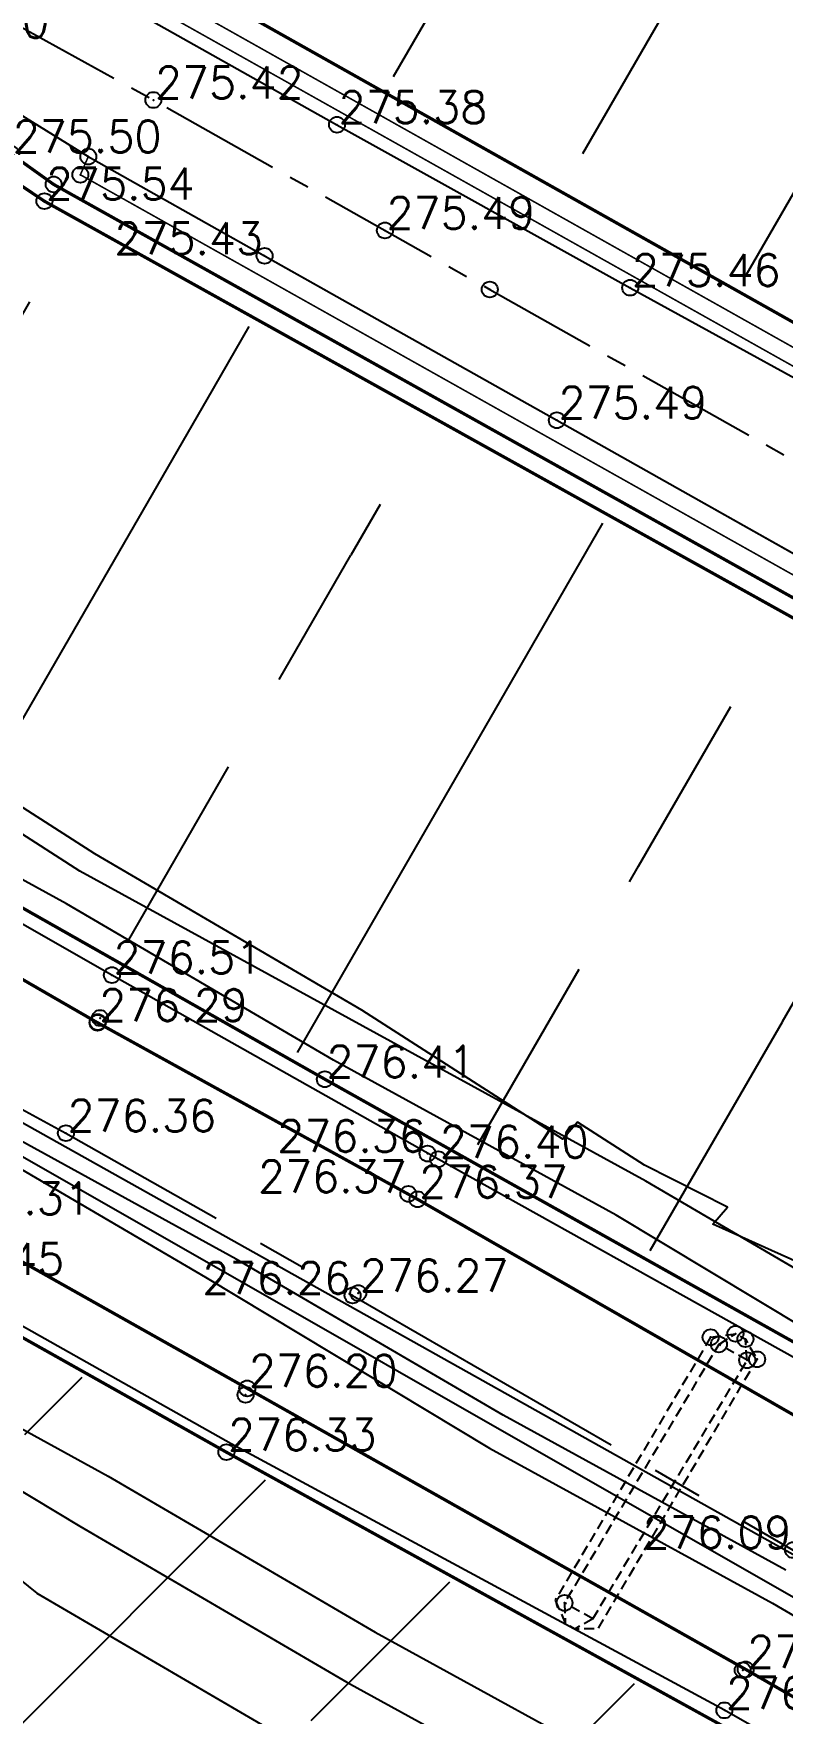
# Model space of a CAD drawing. Header units: millimetres. Extents: x 524954 to 526204, y 9523489 to 9524010.
# Drawn here: x 525327.3 to 525350.8, y 9523687.6 to 9523740.3 of the extents above; entities that cross this region are included whole.
import ezdxf
from ezdxf.enums import TextEntityAlignment as Align

# ---------------------------------------------------------------- set-up
doc = ezdxf.new("R2010")
doc.units = ezdxf.units.MM
doc.header["$PDMODE"] = 32
doc.header["$PDSIZE"] = 0.5
for name, pattern in [('ACAD_ISO12W100', [21, 12, -3, 0, -3, 0, -3]), ('AXES2', [28.575, 19.05, -3.175, 3.175, -3.175]), ('CACHEX2', [19.05, 12.7, -6.35])]:
    doc.linetypes.add(name, pattern=pattern)
for name, color, linetype in [('Axe_Route_Existante', 1, 'AXES2'), ('Bord Fleuve', 4, 'ACAD_ISO12W100'), ('Bord_Route_Existante', 6, 'Continuous'), ('PLUME_1', 7, 'Continuous'), ('PLUME_3', 4, 'Continuous'), ('PLUME_4', 3, 'Continuous'), ('PLUME_5', 6, 'Continuous'), ('PLUME_6', 2, 'Continuous'), ('PONT', 7, 'Continuous'), ('TopoAlt', 3, 'Continuous'), ('TOPOJIS', 7, 'Continuous')]:
    doc.layers.add(name, color=color, linetype=linetype)
doc.layers.add('Bord_Route_Existante_POLY3D', color=6, linetype='Continuous', plot=False)
doc.layers.add('Trottoir', color=7, linetype='Continuous', true_color=0xff6666)
doc.styles.add('Simplex 1.0', font='Simplex.shx', dxfattribs={"width": 0.99, "height": 1})
doc.styles.get("Standard").update_dxf_attribs({"font": 'arial.ttf'})
doc.dimstyles.new('ISO-25', dxfattribs={"dimtxt": 2.5, "dimasz": 2.5, "dimexe": 1.25, "dimexo": 0.625, "dimtad": 1, "dimtxsty": 'Standard', "dimcen": 2.5, "dimadec": 0, "dimazin": 0, "dimtfac": 1, "dimtmove": 0, "dimatfit": 3, "dimfxl": 1, "dimarcsym": 0})

# ---------------------------------------------------------------- blocks, each defined once
blk = doc.blocks.new('TCPOINT M')
at = {"color": 0}
blk.add_point((0, 0), dxfattribs=at)
at = {"layer": 'TopoAlt', "style": 'Simplex 1.0', "width": 0.99}
blk.add_attdef('ALT', (0.15, 0.15), '', height=1, dxfattribs=at)
blk = doc.blocks.new('*D29')
at = {"color": 0, "lineweight": -2, "transparency": 16777216}
for p, q in [((525274.397, 9523734.835), (525248.537, 9523688.664)), ((525251.329, 9523688.533), (525351.663, 9523632.337)), ((525379.094, 9523676.196), (525353.234, 9523630.025))]:
    blk.add_line(p, q, dxfattribs=at)
at = {"color": 0, "transparency": 16777216}
for points in [[(525251.533, 9523688.897), (525251.125, 9523688.17), (525249.148, 9523689.755)], [(525351.867, 9523632.701), (525351.46, 9523631.974), (525353.845, 9523631.115)]]:
    blk.add_solid(points, dxfattribs=at)
at = {"layer": 'Defpoints', "color": 0, "transparency": 16777216}
for p in [(525274.702, 9523735.381), (525379.399, 9523676.741), (525353.845, 9523631.115)]:
    blk.add_point(p, dxfattribs=at)
at = {"color": 0, "transparency": 16777216, "insert": (525302.425, 9523662.094), "char_height": 2.5, "attachment_point": 5, "rotation": 330.7474}
blk.add_mtext('120', dxfattribs=at)

msp = doc.modelspace()

# ---------------------------------------------------------------- hatches: boundary and pattern name
at = {"layer": 'Bord Fleuve', "ltscale": 0.5}
h = msp.add_hatch(dxfattribs=at)
h.set_pattern_fill('ANSI33', color=135, scale=2, angle=15, style=0)
edge = h.paths.add_edge_path()
edge.add_line((525439.351, 9523820.38), (525429.428, 9523796.02))
edge.add_line((525429.428, 9523796.02), (525428.884, 9523788.101))
edge.add_line((525428.884, 9523788.101), (525428.353, 9523783.613))
edge.add_line((525428.353, 9523783.613), (525432.345, 9523771.044))
edge.add_line((525432.345, 9523771.044), (525425.155, 9523761.396))
edge.add_line((525425.155, 9523761.396), (525425.603, 9523757.857))
edge.add_line((525425.603, 9523757.857), (525425.392, 9523752.767))
edge.add_line((525425.392, 9523752.767), (525425.531, 9523737.269))
edge.add_line((525425.531, 9523737.269), (525420.173, 9523734.242))
edge.add_line((525420.173, 9523734.242), (525409.231, 9523730.837))
edge.add_line((525409.231, 9523730.837), (525403.15, 9523725.262))
edge.add_line((525403.15, 9523725.262), (525399.312, 9523719.279))
edge.add_line((525399.312, 9523719.279), (525398.471, 9523717.204))
edge.add_line((525398.471, 9523717.204), (525387.323, 9523716.767))
edge.add_line((525387.323, 9523716.767), (525379.743, 9523715.417))
edge.add_line((525439.351, 9523820.38), (525412.029, 9523831.392))
edge.add_line((525412.029, 9523831.392), (525397.674, 9523844.829))
edge.add_line((525397.674, 9523844.829), (525370.042, 9523852.892))
edge.add_line((525370.042, 9523852.892), (525354.138, 9523871.224))
edge.add_line((525335.046, 9523740.934), (525335.464, 9523745.788))
edge.add_line((525335.464, 9523745.788), (525334.824, 9523749.483))
edge.add_line((525334.824, 9523749.483), (525332.978, 9523755.879))
edge.add_line((525332.978, 9523755.879), (525332.09, 9523761.937))
edge.add_line((525332.09, 9523761.937), (525333.482, 9523768.659))
edge.add_line((525333.482, 9523768.659), (525335.755, 9523783.426))
edge.add_line((525335.755, 9523783.426), (525345.567, 9523814.167))
edge.add_line((525345.567, 9523814.167), (525355.202, 9523841.723))
edge.add_line((525355.202, 9523841.723), (525358.159, 9523858.254))
edge.add_line((525358.159, 9523858.254), (525357.891, 9523860.435))
edge.add_line((525357.891, 9523860.435), (525354.138, 9523871.224))
edge.add_line((525335.072, 9523740.932), (525368.644, 9523722.072))
edge.add_line((525368.644, 9523722.072), (525369.749, 9523720.981))
edge.add_line((525369.749, 9523720.981), (525379.743, 9523715.417))
h = msp.add_hatch(dxfattribs=at)
h.set_pattern_fill('ANSI33', color=135, scale=2, angle=15, style=0)
edge = h.paths.add_edge_path()
edge.add_line((525326.846, 9523735.199), (525327.483, 9523734.771))
edge.add_line((525327.483, 9523734.771), (525364.269, 9523714.296))
edge.add_line((525364.269, 9523714.296), (525365.78, 9523713.988))
edge.add_line((525365.78, 9523713.988), (525369.372, 9523711.903))
edge.add_line((525369.372, 9523711.903), (525375.355, 9523708.431))
edge.add_line((525375.355, 9523708.431), (525381.004, 9523705.169))
edge.add_line((525293.676, 9523732.146), (525299.792, 9523730.275))
edge.add_line((525299.792, 9523730.275), (525304.371, 9523733.048))
edge.add_line((525304.371, 9523733.048), (525316.169, 9523733.718))
edge.add_line((525316.169, 9523733.718), (525320.161, 9523732.97))
edge.add_line((525320.161, 9523732.97), (525326.842, 9523735.193))
edge.add_line((525369.06, 9523689.539), (525336.596, 9523707.741))
edge.add_line((525336.596, 9523707.741), (525310.114, 9523722.746))
edge.add_line((525310.114, 9523722.746), (525293.676, 9523732.146))
edge.add_line((525381.004, 9523705.169), (525381.313, 9523702.868))
edge.add_line((525381.313, 9523702.868), (525376.206, 9523699.873))
edge.add_line((525376.206, 9523699.873), (525374.714, 9523696.514))
edge.add_line((525374.714, 9523696.514), (525374.46, 9523691.434))
edge.add_line((525374.46, 9523691.434), (525369.5, 9523690.174))
edge.add_line((525369.5, 9523690.174), (525369.06, 9523689.539))
h = msp.add_hatch(dxfattribs=at)
h.set_pattern_fill('ANSI33', color=135, scale=2, style=0)
h.paths.add_polyline_path([(525394.875, 9523547.688), (525386.855, 9523539.684), (525374.857, 9523528.592), (525359.402, 9523533.054), (525302.267, 9523541.753), (525253.226, 9523571.678), (525189.199, 9523592.989), (525146.601, 9523610.427), (525134.908, 9523628.389), (525130.258, 9523644.878), (525129.915, 9523646.053), (525134.923, 9523646.805), (525141.4, 9523651.378), (525145.39, 9523652.194), (525150.779, 9523654.113), (525153.673, 9523654.734), (525157.062, 9523656.215), (525170.428, 9523659.554), (525190.68, 9523663.166), (525195.533, 9523671.037), (525214.046, 9523677.393), (525226.978, 9523684.419), (525241.856, 9523699.409), (525259.549, 9523697.749), (525263.742, 9523702.788), (525265.599, 9523705.429), (525271.397, 9523709.575), (525278.663, 9523713.162), (525282.299, 9523718.359), (525286.813, 9523721.853), (525297.974, 9523715.602), (525305.783, 9523711.053), (525316.348, 9523705.233), (525323.457, 9523701.143), (525333.272, 9523695.625), (525364.282, 9523678.524), (525367.141, 9523669.609), (525369.992, 9523664.673), (525374.256, 9523657.439), (525374.878, 9523649.759), (525376.197, 9523640.514), (525378.821, 9523632.503), (525377.801, 9523621.191), (525377.159, 9523606.875), (525382.451, 9523599.216), (525388.758, 9523585.471), (525391.317, 9523567.355), (525392.74, 9523563.589), (525392.123, 9523555.946)])

# ---------------------------------------------------------------- linework, layer by layer
msp.add_line((525274.702, 9523735.381), (525379.399, 9523676.741))
at = {"layer": 'Axe_Route_Existante', "ltscale": 0.5, "flags": 128}
msp.add_lwpolyline([(524973.101, 9523802.49), (525007.26, 9523792.779), (525027.54, 9523787.364), (525056.127, 9523779.755), (525082.674, 9523773.102), (525107.546, 9523770.048), (525120.684, 9523770.139), (525151.777, 9523772.648), (525176.899, 9523773.894), (525199.324, 9523771.095), (525218.337, 9523765.264), (525227.192, 9523761.534), (525233.843, 9523758.094), (525246.468, 9523751.167), (525256.506, 9523745.531), (525267.014, 9523739.694), (525277.691, 9523733.704), (525288.849, 9523727.299), (525294.632, 9523724.022), (525301.927, 9523719.966), (525310.691, 9523715.333), (525328.32, 9523705.784), (525328.32, 9523705.784), (525337.316, 9523700.691), (525351.138, 9523692.703), (525363.696, 9523685.45), (525368.801, 9523682.627), (525375.475, 9523679.109), (525390.225, 9523670.468), (525400.9, 9523665.019), (525419.619, 9523658.456), (525435.368, 9523656.046), (525454.334, 9523656.625), (525476.288, 9523660.734), (525488.784, 9523664.768), (525501.859, 9523668.012), (525521.809, 9523675.315), (525541.116, 9523687.802), (525552.62, 9523697.708), (525562.351, 9523710.18), (525568.681, 9523722.572), (525575.059, 9523738.704), (525576.995, 9523751.051), (525577.798, 9523776.069), (525576.166, 9523799.52), (525574.181, 9523815.429), (525572.049, 9523834.204), (525569.92, 9523851.041), (525567.326, 9523868.19), (525565.579, 9523885.379), (525563.689, 9523903.219), (525561.356, 9523920.701), (525558.839, 9523938.161)], dxfattribs=at)
at = {"layer": 'Axe_Route_Existante', "ltscale": 0.2, "flags": 128}
msp.add_lwpolyline([(525160.389, 9523785.573), (525205.797, 9523788.476), (525217.621, 9523788.238), (525236.372, 9523785.487), (525254.986, 9523779.404), (525273.087, 9523770.44), (525292.33, 9523759.946), (525308.092, 9523751.255), (525324.048, 9523742.079), (525331.063, 9523738.206), (525341.621, 9523732.26), (525352.065, 9523726.389), (525361.763, 9523720.953), (525371.128, 9523715.674), (525380.291, 9523710.543), (525400.244, 9523698.831), (525414.858, 9523691.369), (525425.413, 9523686.737), (525431.187, 9523683.889)], dxfattribs=at)
at = {"layer": 'Bord_Route_Existante', "flags": 128}
for points in [[(525223.837, 9523793.03), (525235.719, 9523792.006), (525246.137, 9523789.401), (525250.161, 9523787.597), (525257.166, 9523783.785), (525275.212, 9523773.506), (525275.212, 9523773.506), (525285.425, 9523767.672), (525293.84, 9523763.083), (525309.856, 9523753.919), (525310.729, 9523753.366), (525319.14, 9523747.738), (525328.11, 9523742.331), (525328.11, 9523742.331), (525328.11, 9523742.331), (525336.826, 9523737.429), (525346.028, 9523732.316), (525354.526, 9523727.648)], [(525306.727, 9523748.07), (525323.073, 9523740.103), (525323.073, 9523740.103), (525329.022, 9523736.429), (525329.022, 9523736.429), (525334.555, 9523733.316), (525343.726, 9523728.156), (525351.8, 9523723.613)]]:
    msp.add_lwpolyline(points, dxfattribs=at)
at = {"layer": 'Bord_Route_Existante_POLY3D'}
for points in [[(525223.846, 9523793.096, 278.57), (525235.719, 9523792.006, 278.18), (525246.137, 9523789.401, 277.89), (525250.161, 9523787.597, 277.78), (525257.166, 9523783.785, 277.56), (525275.212, 9523773.506, 277.13), (525285.425, 9523767.672, 276.97), (525293.84, 9523763.083, 276.63), (525309.856, 9523753.919, 276.23), (525310.239, 9523753.698, 276.06), (525310.729, 9523753.366, 276.19), (525319.14, 9523747.738, 275.68), (525328.11, 9523742.331, 275.43), (525336.826, 9523737.429, 275.38), (525346.028, 9523732.316, 275.46), (525354.526, 9523727.648, 275.47)], [(525306.727, 9523748.07, 276.21), (525323.073, 9523740.103, 275.6), (525329.022, 9523736.429, 275.51), (525334.555, 9523733.316, 275.43), (525343.726, 9523728.156, 275.49), (525351.8, 9523723.613, 275.47)]]:
    msp.add_polyline3d(points, dxfattribs=at)
at = {"layer": 'PLUME_1'}
msp.add_lwpolyline([(525200.32, 9523770.31), (525203.883, 9523769.567), (525225.021, 9523761.585), (525244.771, 9523751.997), (525251.046, 9523748.445), (525396.484, 9523665.312), (525416.271, 9523655.226), (525436.946, 9523646.708), (525458.473, 9523640.258), (525480.389, 9523635.341)], dxfattribs=at)
at = {"layer": 'PLUME_3'}
for points in [[(525350.916, 9523692.066), (525342.038, 9523696.932), (525333.659, 9523701.835), (525324.781, 9523706.702), (525315.867, 9523712.067), (525307.487, 9523716.97), (525298.61, 9523721.837), (525290.23, 9523726.74), (525281.353, 9523731.606), (525272.475, 9523736.473), (525264.059, 9523741.875), (525255.181, 9523746.741), (525251.509, 9523748.98), (525246.802, 9523751.644), (525237.961, 9523756.012), (525231.722, 9523759.066), (525228.621, 9523760.344), (525219.317, 9523764.177), (525211.047, 9523767.584), (525210.013, 9523768.009), (525203.847, 9523770.066), (525200.284, 9523770.809)], [(525200.356, 9523769.811), (525203.92, 9523769.069), (525209.587, 9523766.976), (525218.891, 9523763.143), (525224.558, 9523761.05), (525228.195, 9523759.31), (525237.498, 9523755.477), (525244.807, 9523751.499), (525246.376, 9523750.61), (525251.083, 9523747.946), (525254.755, 9523745.707), (525263.633, 9523740.841), (525272.012, 9523735.938), (525280.89, 9523731.071), (525289.306, 9523725.67), (525298.184, 9523720.803), (525307.062, 9523715.936), (525315.441, 9523711.033), (525324.319, 9523706.167), (525332.698, 9523701.264), (525341.612, 9523695.898), (525350.49, 9523691.032), (525358.869, 9523686.129)]]:
    msp.add_lwpolyline(points, dxfattribs=at)
at = {"layer": 'PLUME_4'}
for points in [[(525343.912, 9523705.592), (525337.601, 9523709.643), (525329.222, 9523714.546), (525320.806, 9523719.948), (525311.928, 9523724.814), (525303.513, 9523730.216), (525294.635, 9523735.082), (525286.256, 9523739.985), (525277.341, 9523745.351), (525268.962, 9523750.254), (525260.084, 9523755.12), (525256.412, 9523757.359), (525251.206, 9523759.987), (525241.83, 9523764.817), (525235.591, 9523767.871), (525232.526, 9523768.65), (525222.687, 9523772.945), (525213.955, 9523775.817), (525212.921, 9523776.243), (525206.755, 9523778.3), (525203.192, 9523779.042)], [(525355.356, 9523699.91), (525348.619, 9523702.927), (525349.081, 9523703.462), (525346.479, 9523704.776), (525344.375, 9523706.127), (525343.912, 9523705.592), (525337.601, 9523709.643), (525329.222, 9523714.546), (525320.806, 9523719.948), (525311.928, 9523724.814), (525303.513, 9523730.216), (525294.635, 9523735.082), (525286.256, 9523739.985), (525277.341, 9523745.351), (525268.962, 9523750.254), (525260.084, 9523755.12), (525256.412, 9523757.359), (525251.206, 9523759.987), (525241.83, 9523764.817), (525235.591, 9523767.871), (525232.526, 9523768.65), (525222.687, 9523772.945)], [(525197.448, 9523761.578), (525201.012, 9523760.835), (525206.715, 9523758.243), (525215.557, 9523753.876), (525220.726, 9523751.746), (525224.325, 9523750.505), (525232.668, 9523746.101), (525239.551, 9523741.088), (525240.585, 9523740.663), (525244.829, 9523737.463), (525248.502, 9523735.224), (525256.954, 9523729.324), (525264.907, 9523723.387), (525272.009, 9523715.383), (525283.551, 9523715.223), (525291.967, 9523709.821), (525301.27, 9523705.988), (525310.112, 9523701.62), (525319.416, 9523697.788), (525327.405, 9523691.352), (525335.784, 9523686.449), (525344.699, 9523681.084), (525351.727, 9523674.077)], [(525197.448, 9523761.578), (525201.012, 9523760.835), (525206.715, 9523758.243), (525215.557, 9523753.876), (525220.726, 9523751.746), (525224.325, 9523750.505), (525232.668, 9523746.101), (525239.551, 9523741.088), (525240.585, 9523740.663), (525244.829, 9523737.463), (525248.502, 9523735.224), (525256.954, 9523729.324), (525264.907, 9523723.387), (525272.009, 9523715.383), (525283.551, 9523715.223), (525291.967, 9523709.821), (525301.27, 9523705.988), (525310.112, 9523701.62), (525319.416, 9523697.788), (525327.405, 9523691.352), (525335.784, 9523686.449), (525344.699, 9523681.084), (525351.727, 9523674.077)], [(525349.081, 9523703.462), (525346.479, 9523704.776), (525344.375, 9523706.127)], [(525471.209, 9523651.214), (525461.588, 9523652.517), (525459.022, 9523653.333), (525452.394, 9523654.854), (525443.199, 9523657.191), (525438.103, 9523658.323), (525434.005, 9523659.528), (525424.738, 9523662.862), (525418.036, 9523665.381), (525415.932, 9523666.731), (525407.127, 9523670.601), (525401.387, 9523673.691), (525398.785, 9523675.005), (525389.907, 9523679.872), (525381.029, 9523684.738), (525372.65, 9523689.641), (525363.736, 9523695.007), (525355.356, 9523699.91), (525348.619, 9523702.927)]]:
    msp.add_lwpolyline(points, dxfattribs=at)
at = {"layer": 'PLUME_5'}
for points in [[(525354.505, 9523697.842), (525345.59, 9523703.207), (525336.713, 9523708.074), (525328.333, 9523712.977), (525319.456, 9523717.844), (525311.076, 9523722.747), (525302.162, 9523728.112), (525293.284, 9523732.979), (525284.905, 9523737.882), (525276.027, 9523742.748), (525267.648, 9523747.651), (525258.77, 9523752.518), (525255.098, 9523754.756), (525249.856, 9523757.883), (525241.015, 9523762.251), (525234.277, 9523765.269), (525231.638, 9523767.081), (525221.836, 9523770.878), (525213.067, 9523774.248), (525212.532, 9523774.711), (525206.402, 9523776.269), (525202.802, 9523777.51)], [(525197.801, 9523763.609), (525201.401, 9523762.368), (525207.567, 9523760.311), (525216.336, 9523756.94), (525222.003, 9523754.847), (525225.639, 9523753.108), (525233.946, 9523749.202), (525241.255, 9523745.223), (525242.824, 9523744.335), (525247.494, 9523742.169), (525251.166, 9523739.931), (525260.081, 9523734.566), (525268.46, 9523729.663), (525277.338, 9523724.796), (525286.216, 9523719.929), (525294.595, 9523715.026), (525303.509, 9523709.661), (525311.888, 9523704.758), (525320.766, 9523699.891), (525329.644, 9523695.025), (525338.023, 9523690.122), (525346.901, 9523685.255), (525355.316, 9523679.853)]]:
    msp.add_lwpolyline(points, dxfattribs=at)
at = {"layer": 'PLUME_6'}
for points in [[(525354.894, 9523699.375), (525346.515, 9523704.278), (525337.637, 9523709.144), (525328.759, 9523714.011), (525320.344, 9523719.412), (525311.466, 9523724.279), (525303.087, 9523729.182), (525294.209, 9523734.049), (525285.83, 9523738.952), (525276.915, 9523744.317), (525268.038, 9523749.184), (525259.658, 9523754.087), (525255.487, 9523756.289), (525250.781, 9523758.953), (525241.404, 9523763.783), (525235.165, 9523766.837), (525232.064, 9523768.115), (525222.724, 9523772.447), (525213.457, 9523775.781), (525212.958, 9523775.744), (525206.792, 9523777.801), (525203.192, 9523779.042)], [(525197.412, 9523762.076), (525201.012, 9523760.835), (525206.679, 9523758.742), (525215.946, 9523755.408), (525221.115, 9523753.279), (525224.751, 9523751.539), (525233.556, 9523747.669), (525240.829, 9523744.19), (525241.899, 9523743.265), (525246.606, 9523740.601), (525250.777, 9523738.398), (525259.156, 9523733.495), (525268.034, 9523728.629), (525276.413, 9523723.726), (525285.327, 9523718.361), (525294.205, 9523713.494), (525302.584, 9523708.591), (525311.462, 9523703.724), (525319.841, 9523698.821), (525328.756, 9523693.456), (525337.135, 9523688.553), (525346.013, 9523683.686), (525354.891, 9523678.82)]]:
    msp.add_lwpolyline(points, dxfattribs=at)
at = {"layer": 'PONT', "flags": 128}
for points, const_width in [([(525324.546, 9523744.479), (525325.074, 9523745.408), (525327.916, 9523743.865), (525329.958, 9523742.72), (525331.678, 9523742.178), (525368.258, 9523721.604), (525368.258, 9523721.604), (525369.299, 9523720.408), (525388.771, 9523709.568), (525388.379, 9523708.838)], 0.1), ([(525331.863, 9523741.275), (525331.52, 9523740.866), (525367.212, 9523720.831), (525367.482, 9523721.264), (525331.863, 9523741.275)], 0.05), ([(525322.93, 9523739.701), (525322.459, 9523738.824), (525326.6, 9523736.512), (525327.934, 9523735.557), (525364.56, 9523715.082), (525366.079, 9523714.772), (525369.787, 9523712.619), (525375.771, 9523709.147), (525380.256, 9523706.543)], 0.1), ([(525322.212, 9523738.363), (525322.212, 9523738.363), (525326.303, 9523735.932), (525327.643, 9523735.031), (525364.376, 9523714.585), (525365.89, 9523714.276), (525369.525, 9523712.167), (525375.508, 9523708.694), (525385.563, 9523702.888)], 0.1), ([(525329.022, 9523736.429), (525328.772, 9523735.86), (525364.411, 9523715.853), (525364.67, 9523716.372), (525329.022, 9523736.429)], 0.05), ([(525371.674, 9523687.724), (525336.446, 9523707.476), (525309.964, 9523722.481), (525291.095, 9523733.271)], 0.1), ([(525366.952, 9523679.251), (525362.316, 9523681.651), (525349.65, 9523688.957), (525334.009, 9523697.775), (525324.387, 9523703.187), (525316.682, 9523707.341), (525306.692, 9523712.966), (525298.909, 9523717.467), (525286.187, 9523724.502), (525288.226, 9523728.338), (525290.072, 9523731.598), (525296.887, 9523727.578), (525312.026, 9523719.185), (525319.603, 9523714.854), (525329.312, 9523709.25), (525339.355, 9523703.708), (525353.191, 9523695.772), (525365.771, 9523688.671), (525370.679, 9523685.934), (525366.946, 9523679.239)], 0.1), ([(525365.354, 9523678.127), (525333.355, 9523695.773), (525323.541, 9523701.291), (525316.431, 9523705.38), (525305.867, 9523711.201), (525298.058, 9523715.749), (525284.961, 9523723.084)], 0.1)]:
    msp.add_lwpolyline(points, dxfattribs=dict(at, const_width=const_width))
at = {"layer": 'PONT', "linetype": 'CACHEX2', "ltscale": 0.025, "flags": 128}
for points in [[(525348.551, 9523699.379), (525349.33, 9523699.488), (525349.642, 9523699.321), (525350.009, 9523698.687)], [(525348.81, 9523699.156), (525349.33, 9523699.488)], [(525348.551, 9523699.379), (525343.676, 9523691.128)], [(525349.699, 9523698.658), (525348.81, 9523699.156), (525343.966, 9523691.043)], [(525349.699, 9523698.658), (525349.642, 9523699.321)], [(525344.855, 9523690.545), (525349.699, 9523698.658)], [(525345.028, 9523690.246), (525350.009, 9523698.687)], [(525343.676, 9523691.128), (525343.991, 9523690.406), (525344.296, 9523690.228), (525345.028, 9523690.246)], [(525344.855, 9523690.545), (525343.966, 9523691.043)], [(525343.966, 9523691.043), (525343.991, 9523690.406)], [(525344.855, 9523690.545), (525344.296, 9523690.228)]]:
    msp.add_lwpolyline(points, dxfattribs=at)
at = {"layer": 'Trottoir', "flags": 128}
for points in [[(525431.623, 9523663.835), (525429.435, 9523662.623), (525419.921, 9523663.756), (525410.527, 9523667.251), (525402.929, 9523669.968), (525392.531, 9523675.094), (525382.877, 9523681.021), (525377.53, 9523683.764), (525366.337, 9523690.119), (525353.836, 9523697.252), (525340.005, 9523704.965), (525329.764, 9523710.745), (525320.282, 9523716.154), (525312.596, 9523720.462), (525303.314, 9523725.671), (525296.971, 9523729.217), (525289.209, 9523733.607), (525286.427, 9523735.183), (525285.562, 9523734.031)], [(525417.989, 9523652.315), (525406.159, 9523656.432), (525398.337, 9523659.995), (525394.304, 9523661.935), (525387.21, 9523665.848), (525373.267, 9523673.879), (525366.23, 9523677.86), (525361.64, 9523680.436), (525348.982, 9523687.672), (525333.505, 9523696.038), (525323.692, 9523701.556), (525316.581, 9523705.646), (525306.017, 9523711.466), (525298.209, 9523716.014), (525287.22, 9523722.168), (525282.415, 9523724.654), (525283.125, 9523726.121)]]:
    msp.add_lwpolyline(points, dxfattribs=at)

# ---------------------------------------------------------------- block references
at = {"layer": 'TOPOJIS'}
ref = msp.add_blockref('TCPOINT M', (525323.073, 9523740.103, 275.6), dxfattribs=at)
ref.add_attrib('ALT', '275.60', (525323.123, 9523740.153, 275.6), dxfattribs={"layer": 'TopoAlt', "height": 1, "style": 'Simplex 1.0', "width": 0.99})
ref = msp.add_blockref('TCPOINT M', (525331.063, 9523738.206, 275.42), dxfattribs=at)
ref.add_attrib('ALT', '275.42', (525331.113, 9523738.256, 275.42), dxfattribs={"layer": 'TopoAlt', "height": 1, "style": 'Simplex 1.0', "width": 0.99})
ref = msp.add_blockref('TCPOINT M', (525336.826, 9523737.429, 275.38), dxfattribs=at)
ref.add_attrib('ALT', '275.38', (525336.876, 9523737.479, 275.38), dxfattribs={"layer": 'TopoAlt', "height": 1, "style": 'Simplex 1.0', "width": 0.99})
ref = msp.add_blockref('TCPOINT M', (525326.6, 9523736.512, 275.5), dxfattribs=at)
ref.add_attrib('ALT', '275.50', (525326.65, 9523736.562, 275.5), dxfattribs={"layer": 'TopoAlt', "height": 1, "style": 'Simplex 1.0', "width": 0.99})
for p in [(525329.022, 9523736.429, 275.51), (525327.934, 9523735.557, 275.49), (525328.772, 9523735.86, 275.51), (525341.621, 9523732.26, 275.46), (525329.318, 9523709.269, 276.29), (525329.389, 9523709.398, 276.51), (525348.551, 9523699.379), (525349.33, 9523699.488), (525349.642, 9523699.321), (525348.81, 9523699.156), (525349.699, 9523698.658), (525350.009, 9523698.687), (525333.957, 9523697.573, 276.38), (525343.966, 9523691.043), (525349.557, 9523688.933, 276.25)]:
    msp.add_blockref('TCPOINT M', p, dxfattribs=at)
ref = msp.add_blockref('TCPOINT M', (525327.643, 9523735.031, 275.54), dxfattribs=at)
ref.add_attrib('ALT', '275.54', (525327.693, 9523735.081, 275.54), dxfattribs={"layer": 'TopoAlt', "height": 1, "style": 'Simplex 1.0', "width": 0.99})
ref = msp.add_blockref('TCPOINT M', (525338.331, 9523734.112, 275.49), dxfattribs=at)
ref.add_attrib('ALT', '275.49', (525338.381, 9523734.162, 275.49), dxfattribs={"layer": 'TopoAlt', "height": 1, "style": 'Simplex 1.0', "width": 0.99})
ref = msp.add_blockref('TCPOINT M', (525334.555, 9523733.316, 275.43), dxfattribs=at)
ref.add_attrib('ALT', '275.43', dxfattribs={"layer": 'TopoAlt', "height": 1, "style": 'Simplex 1.0', "width": 0.99}).set_placement((525334.505, 9523733.366, 275.43), align=Align.RIGHT)
ref = msp.add_blockref('TCPOINT M', (525346.028, 9523732.316, 275.46), dxfattribs=at)
ref.add_attrib('ALT', '275.46', (525346.078, 9523732.366, 275.46), dxfattribs={"layer": 'TopoAlt', "height": 1, "style": 'Simplex 1.0', "width": 0.99})
ref = msp.add_blockref('TCPOINT M', (525343.726, 9523728.156, 275.49), dxfattribs=at)
ref.add_attrib('ALT', '275.49', (525343.776, 9523728.206, 275.49), dxfattribs={"layer": 'TopoAlt', "height": 1, "style": 'Simplex 1.0', "width": 0.99})
ref = msp.add_blockref('TCPOINT M', (525329.764, 9523710.745, 276.51), dxfattribs=at)
ref.add_attrib('ALT', '276.51', (525329.814, 9523710.795, 276.51), dxfattribs={"layer": 'TopoAlt', "height": 1, "style": 'Simplex 1.0', "width": 0.99})
ref = msp.add_blockref('TCPOINT M', (525329.312, 9523709.25, 276.29), dxfattribs=at)
ref.add_attrib('ALT', '276.29', (525329.362, 9523709.3, 276.29), dxfattribs={"layer": 'TopoAlt', "height": 1, "style": 'Simplex 1.0', "width": 0.99})
ref = msp.add_blockref('TCPOINT M', (525336.446, 9523707.476, 276.41), dxfattribs=at)
ref.add_attrib('ALT', '276.41', (525336.496, 9523707.526, 276.41), dxfattribs={"layer": 'TopoAlt', "height": 1, "style": 'Simplex 1.0', "width": 0.99})
ref = msp.add_blockref('TCPOINT M', (525328.32, 9523705.784, 276.36), dxfattribs=at)
ref.add_attrib('ALT', '276.36', (525328.37, 9523705.834, 276.36), dxfattribs={"layer": 'TopoAlt', "height": 1, "style": 'Simplex 1.0', "width": 0.99})
ref = msp.add_blockref('TCPOINT M', (525339.668, 9523705.144, 276.36), dxfattribs=at)
ref.add_attrib('ALT', '276.36', dxfattribs={"layer": 'TopoAlt', "height": 1, "style": 'Simplex 1.0', "width": 0.99}).set_placement((525339.618, 9523705.194, 276.36), align=Align.RIGHT)
ref = msp.add_blockref('TCPOINT M', (525340.005, 9523704.965, 276.4), dxfattribs=at)
ref.add_attrib('ALT', '276.40', (525340.055, 9523705.015, 276.4), dxfattribs={"layer": 'TopoAlt', "height": 1, "style": 'Simplex 1.0', "width": 0.99})
ref = msp.add_blockref('TCPOINT M', (525339.065, 9523703.877, 276.37), dxfattribs=at)
ref.add_attrib('ALT', '276.37', dxfattribs={"layer": 'TopoAlt', "height": 1, "style": 'Simplex 1.0', "width": 0.99}).set_placement((525339.015, 9523703.927, 276.37), align=Align.RIGHT)
ref = msp.add_blockref('TCPOINT M', (525339.355, 9523703.708, 276.37), dxfattribs=at)
ref.add_attrib('ALT', '276.37', (525339.405, 9523703.758, 276.37), dxfattribs={"layer": 'TopoAlt', "height": 1, "style": 'Simplex 1.0', "width": 0.99})
ref = msp.add_blockref('TCPOINT M', (525324.387, 9523703.187, 276.31), dxfattribs=at)
ref.add_attrib('ALT', '276.31', (525324.437, 9523703.237, 276.31), dxfattribs={"layer": 'TopoAlt', "height": 1, "style": 'Simplex 1.0', "width": 0.99})
ref = msp.add_blockref('TCPOINT M', (525323.553, 9523701.284, 276.45), dxfattribs=at)
ref.add_attrib('ALT', '276.45', (525323.603, 9523701.334, 276.45), dxfattribs={"layer": 'TopoAlt', "height": 1, "style": 'Simplex 1.0', "width": 0.99})
ref = msp.add_blockref('TCPOINT M', (525337.316, 9523700.691, 276.26), dxfattribs=at)
ref.add_attrib('ALT', '276.26', dxfattribs={"layer": 'TopoAlt', "height": 1, "style": 'Simplex 1.0', "width": 0.99}).set_placement((525337.266, 9523700.741, 276.26), align=Align.RIGHT)
ref = msp.add_blockref('TCPOINT M', (525337.494, 9523700.767, 276.27), dxfattribs=at)
ref.add_attrib('ALT', '276.27', (525337.544, 9523700.817, 276.27), dxfattribs={"layer": 'TopoAlt', "height": 1, "style": 'Simplex 1.0', "width": 0.99})
ref = msp.add_blockref('TCPOINT M', (525334.009, 9523697.775, 276.2), dxfattribs=at)
ref.add_attrib('ALT', '276.20', (525334.059, 9523697.825, 276.2), dxfattribs={"layer": 'TopoAlt', "height": 1, "style": 'Simplex 1.0', "width": 0.99})
ref = msp.add_blockref('TCPOINT M', (525333.355, 9523695.773, 276.33), dxfattribs=at)
ref.add_attrib('ALT', '276.33', (525333.405, 9523695.823, 276.33), dxfattribs={"layer": 'TopoAlt', "height": 1, "style": 'Simplex 1.0', "width": 0.99})
ref = msp.add_blockref('TCPOINT M', (525351.138, 9523692.703, 276.09), dxfattribs=at)
ref.add_attrib('ALT', '276.09', dxfattribs={"layer": 'TopoAlt', "height": 1, "style": 'Simplex 1.0', "width": 0.99}).set_placement((525351.088, 9523692.753, 276.09), align=Align.RIGHT)
ref = msp.add_blockref('TCPOINT M', (525349.65, 9523688.957, 276.08), dxfattribs=at)
ref.add_attrib('ALT', '276.08', (525349.7, 9523689.007, 276.08), dxfattribs={"layer": 'TopoAlt', "height": 1, "style": 'Simplex 1.0', "width": 0.99})
ref = msp.add_blockref('TCPOINT M', (525348.982, 9523687.672, 276.26), dxfattribs=at)
ref.add_attrib('ALT', '276.26', (525349.032, 9523687.722, 276.26), dxfattribs={"layer": 'TopoAlt', "height": 1, "style": 'Simplex 1.0', "width": 0.99})

# ---------------------------------------------------------------- dimensions: what is measured, and where the dimension line sits
dim = msp.add_aligned_dim(p1=(525274.702, 9523735.381), p2=(525379.399, 9523676.741), distance=-52.295, dimstyle='ISO-25')
dim.commit()
dim.dimension.update_dxf_attribs({"geometry": '*D29', "text_midpoint": (525302.425, 9523662.094)})

doc.saveas('drawing.dxf')
